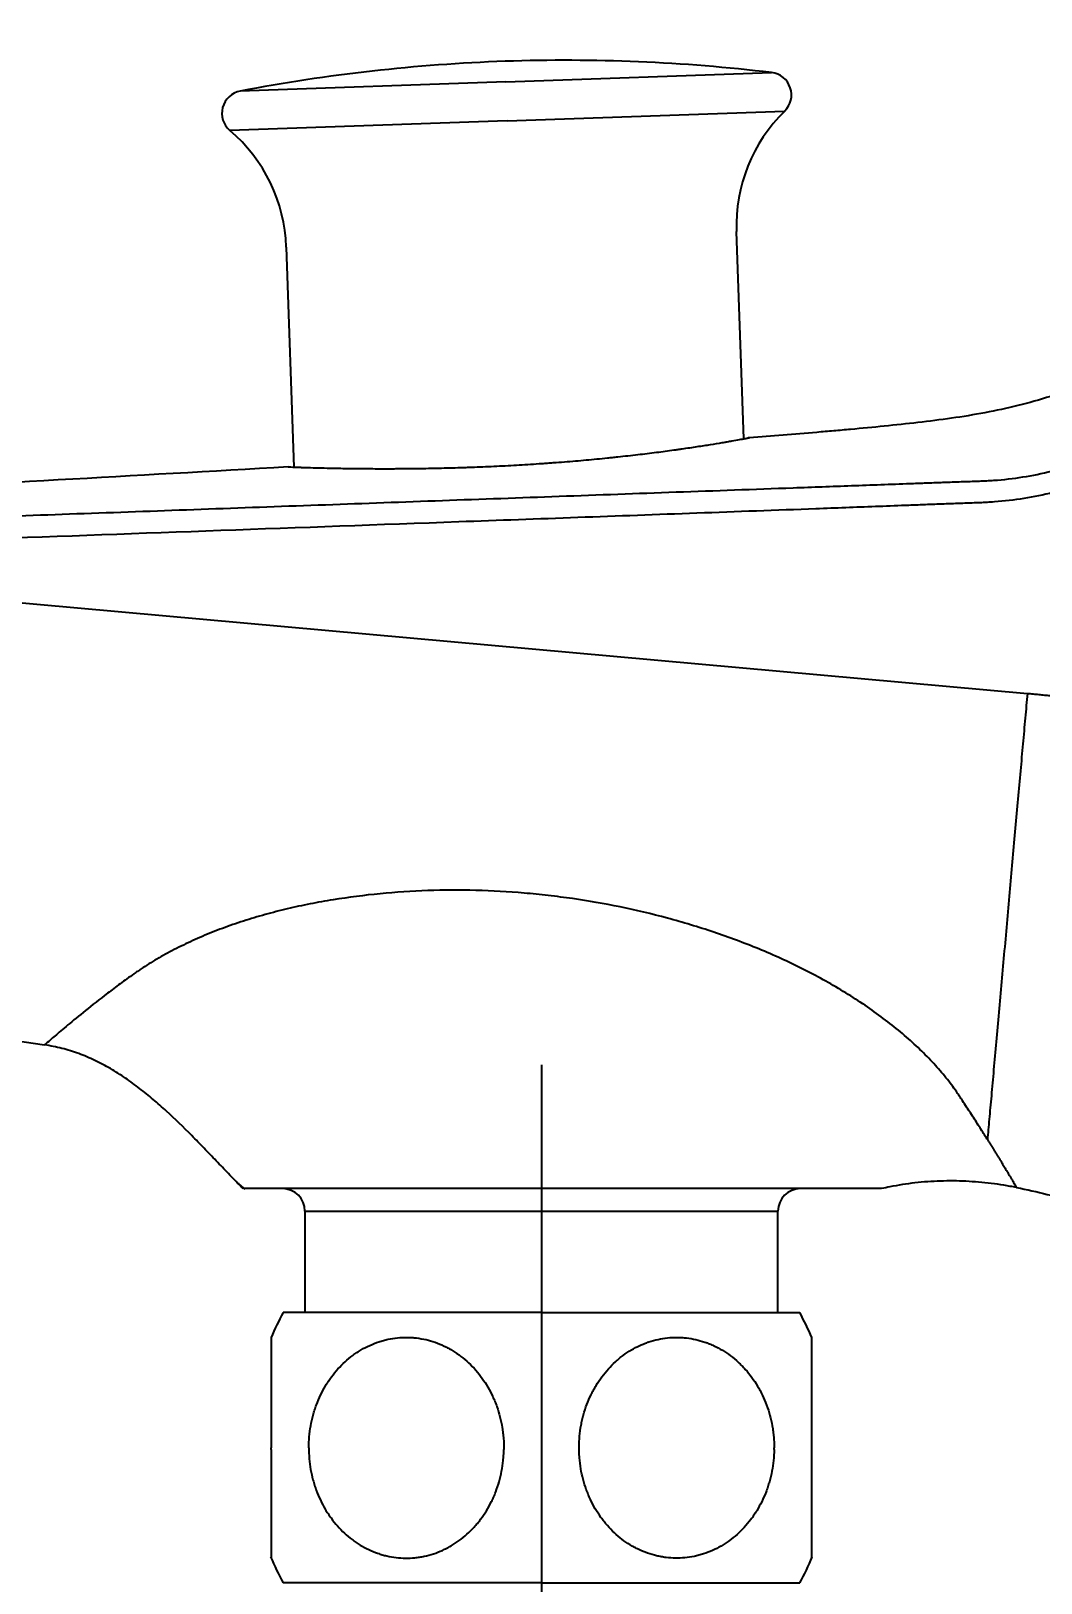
# Model space of a CAD drawing. Extents: x 0 to 1128, y 0 to 827.
# Drawn here: x 637.2 to 682, y 229.6 to 298.5 of the extents above; entities that cross this region are included whole.
import ezdxf

# ---------------------------------------------------------------- set-up
doc = ezdxf.new("R2010")
doc.units = 0
doc.header["$LTSCALE"] = 10
doc.header["$MEASUREMENT"] = 0
doc.header["$PDMODE"] = 3
doc.header["$PDSIZE"] = -10
doc.linetypes.add('CENTER', pattern=[2, 1.25, -0.25, 0.25, -0.25])
doc.layers.get('0').update_dxf_attribs({"linetype": 'CONTINUOUS'})
doc.layers.get('DEFPOINTS').update_dxf_attribs({"linetype": 'CONTINUOUS'})
doc.layers.add('1', color=7, linetype='CONTINUOUS')
doc.styles.add('Daelim Dimension', font='')
doc.styles.get('Daelim Dimension').set_extended_font_data('나눔고딕')
doc.dimstyles.new('DEFAULT', dxfattribs={"dimscale": 2, "dimtxt": 2, "dimasz": 2, "dimexe": 0, "dimexo": 2, "dimgap": 1, "dimtad": 1, "dimdec": 1, "dimzin": 9, "dimdsep": 46, "dimtxsty": 'Daelim Dimension', "dimcen": 0.5, "dimclrd": 252, "dimclre": 252, "dimclrt": 3, "dimadec": 1, "dimazin": 0, "dimtfac": 1, "dimtdec": 1, "dimtix": 1, "dimtmove": 0, "dimatfit": 3, "dimfxl": 1, "dimtolj": 1, "dimtzin": 1, "dimlwd": 9, "dimlwe": 9, "dimarcsym": 0})

# ---------------------------------------------------------------- blocks, each defined once
blk = doc.blocks.new('*D19')
at = {"color": 5, "lineweight": 9, "ltscale": 0.5, "transparency": 16777216}
for p, q in [((617.222, 243.923), (617.222, 148.631)), ((814.445, 180.865), (814.445, 148.631)), ((621.222, 148.631), (810.445, 148.631))]:
    blk.add_line(p, q, dxfattribs=at)
at = {"color": 5, "ltscale": 0.5, "transparency": 16777216}
for points in [[(621.222, 149.298), (621.222, 147.964), (617.222, 148.631)], [(810.445, 149.298), (810.445, 147.964), (814.445, 148.631)]]:
    blk.add_solid(points, dxfattribs=at)
at = {"layer": 'DEFPOINTS', "color": 0, "ltscale": 0.5, "transparency": 16777216}
for p in [(617.222, 247.923), (814.445, 184.865), (814.445, 148.631)]:
    blk.add_point(p, dxfattribs=at)
at = {"color": 7, "lineweight": -3, "ltscale": 0.5, "transparency": 16777216, "insert": (715.834, 156.075), "char_height": 10, "attachment_point": 5, "style": 'Daelim Dimension'}
blk.add_mtext('\\A1;197', dxfattribs=at)

msp = doc.modelspace()

# ---------------------------------------------------------------- linework, layer by layer
at = {"layer": '1', "color": 7, "linetype": 'Continuous', "lineweight": -3}
for p, q in [((658.29, 296.203), (646.494, 295.791)), ((658.29, 296.203), (670.086, 296.615)), ((658.35, 294.476), (670.666, 294.907)), ((658.35, 294.476), (646.034, 294.046)), ((668.849, 280.363), (668.528, 289.568)), ((648.54, 288.87), (648.881, 279.105)), ((613.931, 275.132), (681.441, 269.063)), ((636.105, 253.709), (637.813, 253.46)), ((649.369, 246.081), (649.369, 241.581)), ((649.369, 246.081), (670.369, 246.081)), ((670.369, 241.581), (670.369, 246.081)), ((659.869, 241.581), (648.403, 241.581)), ((659.869, 241.581), (671.335, 241.581)), ((659.869, 241.581), (659.869, 229.581)), ((659.869, 229.581), (648.403, 229.581)), ((659.869, 229.581), (671.335, 229.581))]:
    msp.add_line(p, q, dxfattribs=at)
at = {"layer": '1', "color": 1, "linetype": 'CENTER', "lineweight": -3}
msp.add_line((659.869, 252.581), (659.869, 181.853), dxfattribs=at)
at = {"layer": '1', "color": 7, "linetype": 'Continuous', "lineweight": -3}
for centre, radius, start, end in [((660.94, 220.309), 76.851, 92, 100.83502), ((660.94, 220.309), 76.851, 83.16498, 92), ((669.967, 295.622), 1, 314.3411, 83.16498), ((646.682, 294.809), 1, 100.83502, 229.6589), ((675.641, 289.816), 7.117, 134.3411, 182), ((641.427, 288.621), 7.117, 2, 49.6589), ((648.369, 246.081), 1, 0, 90), ((671.369, 246.081), 1, 90, 180), ((659.369, 235.581), 12.5, 151.3146, 156.97603), ((660.369, 235.581), 12.5, 23.03504, 28.6854), ((659.369, 235.581), 12.5, 202.79588, 208.6854), ((660.369, 235.581), 12.5, 331.3146, 337.19948)]:
    msp.add_arc(centre, radius, start, end, dxfattribs=at)
for points, knots in [([(624.354, 321.555), (626.916, 321.129), (632.005, 320.295), (639.408, 319.111), (646.347, 318.036), (652.642, 317.087), (658.266, 316.251), (663.235, 315.523), (667.567, 314.912), (671.301, 314.361), (674.25, 313.854), (676.504, 313.391), (678.157, 312.998), (679.517, 312.615), (680.822, 312.191), (682.323, 311.62), (683.974, 310.796), (685.653, 309.649), (687.221, 308.177), (688.684, 306.247), (689.901, 303.841), (690.682, 300.989), (691.185, 297.817), (691.464, 294.63), (691.567, 292.506), (691.592, 291.537)], [0, 0, 0, 0, 0.094556, 0.187704, 0.2729, 0.350126, 0.41943, 0.479886, 0.532926, 0.578673, 0.61726, 0.641819, 0.662413, 0.67908, 0.693242, 0.712365, 0.737503, 0.76018, 0.786147, 0.815447, 0.847916, 0.883648, 0.922574, 0.964723, 1, 1, 1, 1]), ([(693.719, 288.428), (693.702, 288.375), (693.685, 288.321), (693.65, 288.215), (693.633, 288.162), (693.58, 288.003), (693.47, 287.687), (693.35, 287.376), (693.098, 286.759), (692.913, 286.356), (692.509, 285.566), (692.289, 285.179), (691.993, 284.705), (691.933, 284.611), (691.81, 284.424), (691.624, 284.146), (691.429, 283.875), (690.762, 282.989), (690.172, 282.332), (689.205, 281.425), (688.868, 281.136), (688.474, 280.825), (688.43, 280.791), (688.341, 280.722), (688.297, 280.688), (688.163, 280.588), (687.893, 280.389), (687.619, 280.2), (686.693, 279.592), (685.917, 279.172), (684.7, 278.644), (684.286, 278.485), (683.757, 278.307), (683.65, 278.272), (683.438, 278.206), (683.118, 278.11), (682.797, 278.024), (682.153, 277.866), (681.721, 277.78), (680.853, 277.643), (680.417, 277.592), (679.76, 277.543), (679.32, 277.52), (678.879, 277.505), (678.549, 277.494), (678.439, 277.49), (678.219, 277.483), (677.888, 277.471), (677.558, 277.458), (677.118, 277.442), (676.898, 277.433), (676.457, 277.416), (675.797, 277.391), (675.136, 277.366), (673.815, 277.317), (672.935, 277.284), (670.293, 277.186), (668.532, 277.122), (665.009, 276.992), (663.248, 276.928), (659.725, 276.799), (657.964, 276.735), (649.157, 276.414), (642.112, 276.158), (631.544, 275.773), (628.021, 275.645), (622.737, 275.452), (620.976, 275.388), (617.453, 275.26), (615.692, 275.196), (613.931, 275.132)], [0, 0, 0, 0, 0.001953, 0.001953, 0.003906, 0.003906, 0.007813, 0.015625, 0.015625, 0.03125, 0.03125, 0.046875, 0.046875, 0.050781, 0.050781, 0.054688, 0.0625, 0.0625, 0.09375, 0.09375, 0.109375, 0.109375, 0.111328, 0.111328, 0.113281, 0.113281, 0.117188, 0.125, 0.125, 0.15625, 0.15625, 0.171875, 0.171875, 0.175781, 0.175781, 0.179688, 0.1875, 0.1875, 0.203125, 0.203125, 0.21875, 0.21875, 0.226563, 0.234375, 0.234375, 0.238281, 0.238281, 0.242188, 0.25, 0.25, 0.257813, 0.257813, 0.265625, 0.28125, 0.28125, 0.3125, 0.3125, 0.375, 0.375, 0.4375, 0.4375, 0.5, 0.5, 0.75, 0.75, 0.875, 0.875, 0.9375, 0.9375, 1, 1, 1, 1]), ([(613.943, 276.123), (615.673, 276.186), (617.404, 276.248), (620.864, 276.373), (622.594, 276.436), (627.785, 276.624), (631.245, 276.749), (638.166, 276.999), (641.627, 277.124), (648.548, 277.374), (652.008, 277.499), (657.199, 277.687), (658.929, 277.749), (662.39, 277.874), (664.12, 277.937), (667.58, 278.062), (669.31, 278.124), (671.905, 278.219), (672.77, 278.25), (674.5, 278.313), (675.365, 278.344), (676.447, 278.384), (676.663, 278.392), (677.095, 278.408), (677.311, 278.416), (677.744, 278.432), (678.068, 278.444), (678.393, 278.455), (678.609, 278.462), (678.717, 278.465), (679.042, 278.475), (679.258, 278.483), (679.582, 278.497), (679.69, 278.503), (679.905, 278.516), (680.013, 278.523), (680.55, 278.566), (680.978, 278.62), (681.829, 278.765), (682.252, 278.856), (682.884, 279.021), (683.094, 279.082), (683.408, 279.179), (683.513, 279.213), (683.721, 279.283), (683.824, 279.319), (684.339, 279.505), (684.741, 279.671), (685.527, 280.038), (685.911, 280.239), (686.661, 280.677), (687.026, 280.913), (687.472, 281.23), (687.56, 281.295), (687.736, 281.426), (687.824, 281.493), (688.083, 281.696), (688.253, 281.835), (688.75, 282.262), (689.067, 282.56), (689.672, 283.182), (689.96, 283.506), (690.507, 284.182), (690.767, 284.533), (691.042, 284.944), (691.072, 284.99), (691.132, 285.082), (691.162, 285.128), (691.251, 285.267), (691.424, 285.547), (691.588, 285.832), (691.902, 286.407), (692.094, 286.799), (692.442, 287.599), (692.599, 288.007), (692.737, 288.424)], [0, 0, 0, 0, 0.0625, 0.0625, 0.125, 0.125, 0.25, 0.25, 0.375, 0.375, 0.5, 0.5, 0.5625, 0.5625, 0.625, 0.625, 0.6875, 0.6875, 0.71875, 0.71875, 0.75, 0.75, 0.757813, 0.757813, 0.765625, 0.765625, 0.773438, 0.777344, 0.777344, 0.78125, 0.78125, 0.789063, 0.789063, 0.792969, 0.792969, 0.796875, 0.796875, 0.8125, 0.8125, 0.828125, 0.828125, 0.835938, 0.835938, 0.839844, 0.839844, 0.84375, 0.84375, 0.859375, 0.859375, 0.875, 0.875, 0.890625, 0.890625, 0.894531, 0.894531, 0.898438, 0.898438, 0.90625, 0.90625, 0.921875, 0.921875, 0.9375, 0.9375, 0.953125, 0.953125, 0.955078, 0.955078, 0.957031, 0.957031, 0.960938, 0.96875, 0.96875, 0.984375, 0.984375, 1, 1, 1, 1]), ([(690.737, 288.354), (690.456, 287.94), (690.16, 287.537), (689.536, 286.76), (689.208, 286.385), (688.686, 285.847), (688.507, 285.672), (688.139, 285.33), (687.95, 285.164), (687.706, 284.962), (687.656, 284.922), (687.558, 284.843), (687.508, 284.804), (687.358, 284.688), (687.258, 284.613), (686.953, 284.391), (686.747, 284.25), (686.118, 283.844), (685.686, 283.598), (684.801, 283.146), (684.348, 282.941), (683.654, 282.66), (683.42, 282.571), (683.066, 282.444), (682.888, 282.382), (682.709, 282.322), (682.59, 282.283), (682.53, 282.263), (681.99, 282.092), (681.507, 281.956), (680.535, 281.716), (680.046, 281.611), (679.064, 281.424), (678.571, 281.343), (677.58, 281.202), (677.083, 281.141), (676.087, 281.025), (675.589, 280.971), (674.591, 280.87), (674.092, 280.823), (673.344, 280.755), (673.094, 280.733), (672.595, 280.69), (672.345, 280.668), (671.097, 280.563), (670.097, 280.484), (669.098, 280.408)], [0, 0, 0, 0, 0.0625, 0.0625, 0.125, 0.125, 0.15625, 0.15625, 0.1875, 0.1875, 0.195312, 0.195312, 0.203125, 0.203125, 0.21875, 0.21875, 0.25, 0.25, 0.3125, 0.3125, 0.375, 0.375, 0.40625, 0.40625, 0.421875, 0.429687, 0.429687, 0.4375, 0.4375, 0.5, 0.5, 0.5625, 0.5625, 0.625, 0.625, 0.6875, 0.6875, 0.75, 0.75, 0.8125, 0.8125, 0.84375, 0.84375, 0.875, 0.875, 1, 1, 1, 1]), ([(648.631, 279.114), (648.631, 279.114), (648.647, 279.113), (648.713, 279.111), (648.762, 279.109), (648.893, 279.104), (648.974, 279.102), (649.097, 279.098), (649.122, 279.097), (649.162, 279.096), (649.176, 279.095), (649.203, 279.094), (649.273, 279.092), (649.349, 279.09), (649.543, 279.084), (649.829, 279.076), (650.173, 279.067), (650.453, 279.061), (650.55, 279.059), (650.701, 279.056), (650.752, 279.055), (650.857, 279.053), (650.91, 279.052), (651.178, 279.047), (651.403, 279.044), (651.877, 279.039), (652.124, 279.036), (652.642, 279.034), (652.911, 279.033), (653.227, 279.034), (653.263, 279.034), (653.334, 279.034), (653.369, 279.035), (653.477, 279.035), (653.692, 279.036), (653.912, 279.038), (654.356, 279.043), (654.96, 279.051), (655.59, 279.066), (656.072, 279.079), (656.235, 279.084), (656.48, 279.092), (656.563, 279.095), (656.728, 279.101), (656.81, 279.104), (657.223, 279.119), (657.554, 279.133), (658.219, 279.165), (658.552, 279.183), (659.221, 279.221), (659.556, 279.243), (659.934, 279.269), (659.976, 279.271), (660.06, 279.277), (660.186, 279.286), (660.477, 279.307), (660.724, 279.326), (661.216, 279.365), (661.539, 279.393), (662.176, 279.451), (662.49, 279.481), (662.877, 279.52), (662.992, 279.532), (663.107, 279.544), (663.184, 279.552), (663.222, 279.556), (663.412, 279.576), (663.562, 279.593), (664.004, 279.642), (664.29, 279.676), (664.842, 279.744), (665.109, 279.778), (665.495, 279.829), (665.621, 279.846), (665.807, 279.872), (665.868, 279.881), (665.99, 279.898), (666.05, 279.906), (666.347, 279.949), (666.571, 279.982), (666.993, 280.047), (667.19, 280.078), (667.559, 280.137), (667.731, 280.166), (667.929, 280.199), (667.967, 280.206), (668.024, 280.216), (668.061, 280.222), (668.171, 280.241), (668.256, 280.256), (668.447, 280.289), (668.671, 280.33), (668.834, 280.359), (668.932, 280.378), (668.961, 280.383), (668.998, 280.39), (669.009, 280.392), (669.03, 280.396), (669.04, 280.398), (669.081, 280.405), (669.098, 280.409), (669.098, 280.408)], [0, 0, 0, 0, 0.03125, 0.03125, 0.0625, 0.0625, 0.09375, 0.09375, 0.101563, 0.101563, 0.105469, 0.105469, 0.109375, 0.125, 0.125, 0.15625, 0.1875, 0.1875, 0.203125, 0.203125, 0.210938, 0.210938, 0.21875, 0.21875, 0.25, 0.25, 0.28125, 0.28125, 0.3125, 0.3125, 0.316406, 0.316406, 0.320313, 0.320313, 0.328125, 0.34375, 0.34375, 0.375, 0.40625, 0.40625, 0.421875, 0.421875, 0.429688, 0.429688, 0.4375, 0.4375, 0.46875, 0.46875, 0.5, 0.5, 0.53125, 0.53125, 0.535156, 0.535156, 0.539063, 0.546875, 0.5625, 0.5625, 0.59375, 0.59375, 0.625, 0.625, 0.632813, 0.636719, 0.636719, 0.640625, 0.640625, 0.65625, 0.65625, 0.6875, 0.6875, 0.71875, 0.71875, 0.734375, 0.734375, 0.742188, 0.742188, 0.75, 0.75, 0.78125, 0.78125, 0.8125, 0.8125, 0.84375, 0.84375, 0.851563, 0.851563, 0.855469, 0.859375, 0.875, 0.875, 0.90625, 0.9375, 0.9375, 0.953125, 0.953125, 0.960938, 0.960938, 0.96875, 0.96875, 1, 1, 1, 1]), ([(648.631, 279.114), (641.824, 278.719), (635.017, 278.341), (621.402, 277.6), (614.594, 277.237), (607.786, 276.874)], [0, 0, 0, 0, 0.5, 0.5, 1, 1, 1, 1]), ([(681.441, 269.063), (681.409, 268.706), (681.377, 268.34), (681.309, 267.591), (681.275, 267.208), (681.205, 266.425), (681.169, 266.026), (681.096, 265.21), (681.059, 264.795), (680.983, 263.949), (680.944, 263.519), (680.866, 262.646), (680.827, 262.203), (680.746, 261.308), (680.706, 260.855), (680.624, 259.942), (680.583, 259.483), (680.5, 258.561), (680.459, 258.099), (680.376, 257.177), (680.335, 256.717), (680.253, 255.806), (680.213, 255.354), (680.133, 254.465), (680.094, 254.028), (680.017, 253.176), (679.98, 252.761), (679.909, 251.96), (679.874, 251.574), (679.808, 250.84), (679.777, 250.492), (679.719, 249.841), (679.692, 249.539), (679.667, 249.262)], [0, 0, 0, 0, 0.0625, 0.0625, 0.125, 0.125, 0.1875, 0.1875, 0.25, 0.25, 0.3125, 0.3125, 0.375, 0.375, 0.4375, 0.4375, 0.5, 0.5, 0.5625, 0.5625, 0.625, 0.625, 0.6875, 0.6875, 0.75, 0.75, 0.8125, 0.8125, 0.875, 0.875, 0.9375, 0.9375, 1, 1, 1, 1]), ([(679.667, 249.262), (679.636, 249.311), (679.507, 249.516), (679.264, 249.898), (678.927, 250.423), (678.679, 250.804), (678.534, 251.024), (678.493, 251.086), (678.428, 251.185), (678.309, 251.36), (678.129, 251.614), (677.892, 251.924), (677.55, 252.341), (677.074, 252.868), (676.431, 253.498), (675.722, 254.117), (674.955, 254.717), (674.136, 255.293), (673.276, 255.842), (672.379, 256.36), (671.452, 256.847), (670.498, 257.302), (669.522, 257.723), (668.527, 258.112), (667.517, 258.469), (666.494, 258.795), (665.115, 259.189), (663.367, 259.603), (661.598, 259.91), (660.174, 260.094), (658.748, 260.238), (656.961, 260.338), (654.822, 260.328), (652.7, 260.19), (650.959, 259.968), (649.592, 259.722), (648.584, 259.503), (647.596, 259.25), (646.634, 258.961), (645.703, 258.638), (644.81, 258.283), (643.962, 257.898), (643.298, 257.556), (642.797, 257.273), (642.439, 257.056), (642.154, 256.872), (641.936, 256.725), (641.616, 256.502), (641.263, 256.246), (640.882, 255.962), (640.332, 255.546), (639.595, 254.965), (638.812, 254.318), (638.24, 253.83), (637.949, 253.578), (637.846, 253.489), (637.817, 253.464), (637.813, 253.46), (637.813, 253.46)], [0, 0, 0, 0, 0.00568, 0.023758, 0.041837, 0.058785, 0.059915, 0.062175, 0.064435, 0.068955, 0.077994, 0.087033, 0.096072, 0.114151, 0.132229, 0.150308, 0.168387, 0.186465, 0.204544, 0.222622, 0.240701, 0.258779, 0.276858, 0.294936, 0.313015, 0.331094, 0.349172, 0.385329, 0.421486, 0.439565, 0.457643, 0.493801, 0.529958, 0.566115, 0.602272, 0.62035, 0.638429, 0.656508, 0.674586, 0.692665, 0.710743, 0.728822, 0.7469, 0.75594, 0.764979, 0.774018, 0.778538, 0.783057, 0.801136, 0.810175, 0.819214, 0.855372, 0.891529, 0.927686, 0.963843, 0.981921, 0.990961, 1, 1, 1, 1]), ([(646.623, 247.081), (646.587, 247.117), (646.461, 247.246), (646.244, 247.468), (645.882, 247.843), (645.432, 248.314), (644.892, 248.878), (644.165, 249.624), (643.419, 250.353), (642.639, 251.044), (642.033, 251.537), (641.401, 251.997), (640.74, 252.415), (640.049, 252.782), (639.329, 253.087), (638.582, 253.319), (638.07, 253.422), (637.813, 253.46)], [0, 0, 0, 0, 0.01361, 0.048838, 0.084066, 0.154523, 0.224979, 0.295436, 0.436349, 0.506805, 0.577261, 0.647718, 0.718174, 0.788631, 0.859087, 0.929544, 1, 1, 1, 1]), ([(679.667, 249.262), (679.679, 249.243), (679.703, 249.204), (679.739, 249.148), (679.774, 249.092), (679.808, 249.037), (679.842, 248.983), (679.875, 248.929), (679.908, 248.877), (679.939, 248.826), (679.971, 248.775), (680.001, 248.725), (680.031, 248.677), (680.061, 248.629), (680.09, 248.582), (680.118, 248.536), (680.145, 248.491), (680.173, 248.447), (680.199, 248.403), (680.258, 248.306), (680.345, 248.163), (680.452, 247.986), (680.547, 247.826), (680.633, 247.681), (680.71, 247.553), (680.776, 247.44), (680.832, 247.345), (680.864, 247.291), (680.881, 247.263), (680.885, 247.255), (680.89, 247.247), (680.894, 247.24), (680.898, 247.233), (680.902, 247.226), (680.906, 247.22), (680.909, 247.214), (680.913, 247.207), (680.916, 247.202), (680.92, 247.196), (680.923, 247.191), (680.926, 247.185), (680.929, 247.181), (680.932, 247.176), (680.934, 247.171), (680.937, 247.167), (680.939, 247.163), (680.941, 247.159), (680.943, 247.156), (680.945, 247.152), (680.947, 247.149), (680.949, 247.146), (680.95, 247.144), (680.952, 247.141), (680.953, 247.139), (680.954, 247.137), (680.955, 247.136), (680.956, 247.134), (680.957, 247.133), (680.957, 247.132), (680.958, 247.131), (680.958, 247.131), (680.958, 247.13), (680.958, 247.13), (680.958, 247.13)], [0, 0, 0, 0, 0.014506, 0.028945, 0.043317, 0.057621, 0.071858, 0.086026, 0.100127, 0.114159, 0.128123, 0.142018, 0.155845, 0.169603, 0.183292, 0.196912, 0.210463, 0.223944, 0.237356, 0.250698, 0.314933, 0.378166, 0.440393, 0.501609, 0.565009, 0.627636, 0.689488, 0.750568, 0.757713, 0.764857, 0.772, 0.779142, 0.786283, 0.793422, 0.800561, 0.807698, 0.814834, 0.821969, 0.829103, 0.836235, 0.843367, 0.850497, 0.857627, 0.864755, 0.871882, 0.879009, 0.886134, 0.893258, 0.900381, 0.907503, 0.914624, 0.921744, 0.928863, 0.935981, 0.943098, 0.950214, 0.957329, 0.964444, 0.971557, 0.978669, 0.98578, 0.992891, 1, 1, 1, 1]), ([(680.958, 247.13), (680.773, 247.167), (680.401, 247.234), (679.841, 247.313), (679.278, 247.372), (678.713, 247.41), (678.147, 247.426), (677.58, 247.42), (677.015, 247.391), (676.263, 247.322), (675.581, 247.215), (675.092, 247.109), (674.972, 247.081)], [0, 0, 0, 0, 0.093875, 0.18775, 0.281625, 0.3755, 0.469375, 0.56325, 0.657125, 0.751, 0.93875, 1, 1, 1, 1]), ([(674.972, 247.081), (674.972, 247.081), (674.969, 247.081), (674.955, 247.081), (674.945, 247.081), (674.905, 247.081), (674.866, 247.081), (674.766, 247.081), (674.706, 247.081), (674.603, 247.081), (674.567, 247.081), (674.509, 247.081), (674.49, 247.081), (674.449, 247.081), (674.429, 247.081), (674.325, 247.081), (674.236, 247.081), (674.049, 247.081), (673.951, 247.081), (673.749, 247.081), (673.645, 247.081), (673.43, 247.081), (673.319, 247.081), (673.093, 247.081), (672.976, 247.081), (672.799, 247.081), (672.739, 247.081), (672.648, 247.081), (672.617, 247.081), (672.554, 247.081), (672.522, 247.081), (672.425, 247.081), (672.36, 247.081), (672.228, 247.081), (672.161, 247.081), (672.027, 247.081), (671.959, 247.081), (671.822, 247.081), (671.753, 247.081), (671.544, 247.081), (671.403, 247.081), (671.187, 247.081), (671.115, 247.081), (670.969, 247.081), (670.896, 247.081), (670.523, 247.081), (670.213, 247.081), (669.57, 247.081), (669.237, 247.081), (668.546, 247.081), (668.189, 247.081), (667.727, 247.081), (667.634, 247.081), (667.446, 247.081), (667.164, 247.081), (666.877, 247.081), (666.299, 247.081), (665.907, 247.081), (665.111, 247.081), (664.707, 247.081), (663.885, 247.081), (663.467, 247.081), (662.831, 247.081), (662.617, 247.081), (662.294, 247.081), (662.186, 247.081), (661.971, 247.081), (661.863, 247.081), (661.324, 247.081), (660.893, 247.081), (660.032, 247.081), (659.602, 247.081), (658.743, 247.081), (658.313, 247.081), (657.776, 247.081), (657.669, 247.081), (657.454, 247.081), (657.347, 247.081), (657.027, 247.081), (656.815, 247.081), (656.185, 247.081), (655.772, 247.081), (654.961, 247.081), (654.562, 247.081), (653.779, 247.081), (653.395, 247.081), (652.971, 247.081), (652.924, 247.081), (652.83, 247.081), (652.69, 247.081), (652.553, 247.081), (652.28, 247.081), (652.101, 247.081), (651.576, 247.081), (651.239, 247.081), (650.592, 247.081), (650.283, 247.081), (649.84, 247.081), (649.696, 247.081), (649.52, 247.081), (649.485, 247.081), (649.416, 247.081), (649.382, 247.081), (649.279, 247.081), (649.213, 247.081), (649.016, 247.081), (648.889, 247.081), (648.646, 247.081), (648.295, 247.081), (647.985, 247.081), (647.611, 247.081), (647.444, 247.081), (647.26, 247.081), (647.225, 247.081), (647.157, 247.081), (647.124, 247.081), (647.032, 247.081), (646.976, 247.081), (646.826, 247.081), (646.75, 247.081), (646.687, 247.081), (646.675, 247.081), (646.666, 247.081)], [0, 0, 0, 0, 0.008014, 0.008014, 0.016013, 0.016013, 0.032013, 0.032013, 0.048012, 0.048012, 0.056012, 0.056012, 0.060011, 0.060011, 0.064011, 0.064011, 0.08001, 0.08001, 0.09601, 0.09601, 0.112009, 0.112009, 0.128008, 0.128008, 0.144008, 0.144008, 0.152007, 0.152007, 0.156007, 0.156007, 0.160007, 0.160007, 0.168006, 0.168006, 0.176006, 0.176006, 0.184006, 0.184006, 0.192005, 0.192005, 0.208005, 0.208005, 0.216004, 0.216004, 0.224004, 0.224004, 0.256002, 0.256002, 0.288001, 0.288001, 0.319999, 0.319999, 0.327999, 0.327999, 0.335999, 0.351998, 0.351998, 0.383996, 0.383996, 0.415995, 0.415995, 0.447993, 0.447993, 0.463993, 0.463993, 0.471992, 0.471992, 0.479992, 0.479992, 0.511991, 0.511991, 0.543989, 0.543989, 0.575988, 0.575988, 0.583987, 0.583987, 0.591987, 0.591987, 0.607986, 0.607986, 0.639985, 0.639985, 0.671983, 0.671983, 0.703982, 0.703982, 0.707981, 0.707981, 0.711981, 0.719981, 0.719981, 0.73598, 0.73598, 0.767979, 0.767979, 0.799977, 0.799977, 0.815976, 0.815976, 0.819976, 0.819976, 0.823976, 0.823976, 0.831976, 0.831976, 0.847975, 0.847975, 0.863974, 0.895973, 0.895973, 0.927971, 0.927971, 0.935971, 0.935971, 0.943971, 0.943971, 0.95997, 0.95997, 0.991968, 0.991968, 1, 1, 1, 1]), ([(680.958, 247.13), (681.417, 247.04), (682.326, 246.837), (683.221, 246.593), (684.554, 246.196), (685.429, 245.89), (687.15, 245.195), (687.996, 244.806), (689.036, 244.267), (689.243, 244.156), (689.553, 243.986), (689.656, 243.928), (689.861, 243.813), (690.371, 243.52), (690.872, 243.212), (691.267, 242.956)], [0, 0, 0, 0, 0.125, 0.25, 0.25, 0.5, 0.5, 0.75, 0.75, 0.8125, 0.8125, 0.84375, 0.84375, 0.875, 1, 1, 1, 1]), ([(647.869, 240.48), (647.869, 240.48), (647.869, 240.48), (647.869, 240.48), (647.869, 240.479), (647.869, 240.477), (647.869, 240.472), (647.869, 240.463), (647.869, 240.439), (647.869, 240.392), (647.869, 240.316), (647.869, 240.247), (647.869, 240.222), (647.869, 240.182), (647.869, 240.168), (647.869, 240.139), (647.869, 240.125), (647.869, 240.049), (647.869, 239.913), (647.869, 239.752), (647.869, 239.576), (647.869, 239.482), (647.869, 239.355), (647.869, 239.329), (647.869, 239.277), (647.869, 239.197), (647.869, 239.115), (647.869, 238.946), (647.869, 238.711), (647.869, 238.455), (647.869, 238.255), (647.869, 238.188), (647.869, 238.084), (647.869, 238.049), (647.869, 237.979), (647.869, 237.943), (647.869, 237.765), (647.869, 237.475), (647.869, 237.173), (647.869, 236.866), (647.869, 236.71), (647.869, 236.51), (647.869, 236.47), (647.869, 236.39), (647.869, 236.27), (647.869, 236.149), (647.869, 235.906), (647.869, 235.744), (647.869, 235.581)], [0, 0, 0, 0, 0.002756, 0.002756, 0.018338, 0.018338, 0.03392, 0.065084, 0.065084, 0.127412, 0.189739, 0.189739, 0.220903, 0.220903, 0.236485, 0.236485, 0.252067, 0.252067, 0.314395, 0.376723, 0.376723, 0.43905, 0.43905, 0.454632, 0.454632, 0.470214, 0.501378, 0.501378, 0.563706, 0.626034, 0.626034, 0.657197, 0.657197, 0.672779, 0.672779, 0.688361, 0.688361, 0.750689, 0.813017, 0.813017, 0.875345, 0.875345, 0.890926, 0.890926, 0.906508, 0.937672, 0.937672, 1, 1, 1, 1]), ([(649.539, 235.581), (649.539, 235.745), (649.546, 235.908), (649.575, 236.231), (649.618, 236.552), (649.688, 236.866), (649.741, 237.061), (649.752, 237.1), (649.775, 237.178), (649.787, 237.217), (649.824, 237.332), (649.85, 237.408), (649.934, 237.632), (650.058, 237.924), (650.206, 238.199), (650.326, 238.4), (650.368, 238.466), (650.433, 238.563), (650.455, 238.596), (650.5, 238.66), (650.522, 238.691), (650.637, 238.847), (650.734, 238.965), (650.936, 239.19), (651.148, 239.403), (651.378, 239.592), (651.528, 239.703), (651.558, 239.725), (651.619, 239.767), (651.71, 239.829), (651.803, 239.888), (651.991, 239.999), (652.247, 240.132), (652.513, 240.237), (652.683, 240.293), (652.717, 240.304), (652.786, 240.324), (652.821, 240.334), (652.924, 240.363), (652.994, 240.379), (653.202, 240.424), (653.481, 240.468), (653.761, 240.481), (653.972, 240.479), (654.043, 240.476), (654.149, 240.47), (654.184, 240.467), (654.255, 240.461), (654.29, 240.457), (654.467, 240.436), (654.606, 240.411), (654.882, 240.347), (655.154, 240.268), (655.419, 240.159), (655.615, 240.065), (655.68, 240.032), (655.809, 239.962), (655.872, 239.926), (656.059, 239.811), (656.301, 239.645), (656.527, 239.453), (656.745, 239.248), (656.85, 239.139), (657.052, 238.908), (657.147, 238.787), (657.326, 238.537), (657.494, 238.277), (657.639, 237.999), (657.722, 237.819), (657.738, 237.783), (657.77, 237.709), (657.786, 237.672), (657.831, 237.561), (657.86, 237.486), (657.94, 237.26), (658.034, 236.954), (658.1, 236.639), (658.139, 236.399), (658.151, 236.319), (658.165, 236.197), (658.17, 236.156), (658.178, 236.075), (658.181, 236.034), (658.196, 235.829), (658.201, 235.665), (658.199, 235.501)], [0, 0, 0, 0, 0.03125, 0.03125, 0.0625, 0.09375, 0.09375, 0.101562, 0.101562, 0.109375, 0.109375, 0.125, 0.125, 0.15625, 0.1875, 0.1875, 0.203125, 0.203125, 0.210937, 0.210937, 0.21875, 0.21875, 0.25, 0.25, 0.28125, 0.3125, 0.3125, 0.320312, 0.320312, 0.328125, 0.34375, 0.34375, 0.375, 0.40625, 0.40625, 0.414062, 0.414062, 0.421875, 0.421875, 0.4375, 0.4375, 0.46875, 0.5, 0.5, 0.515625, 0.515625, 0.523437, 0.523437, 0.53125, 0.53125, 0.5625, 0.5625, 0.59375, 0.625, 0.625, 0.640625, 0.640625, 0.65625, 0.65625, 0.6875, 0.71875, 0.71875, 0.75, 0.75, 0.78125, 0.78125, 0.8125, 0.84375, 0.84375, 0.851563, 0.851563, 0.859375, 0.859375, 0.875, 0.875, 0.90625, 0.9375, 0.9375, 0.953125, 0.953125, 0.960937, 0.960937, 0.96875, 0.96875, 1, 1, 1, 1]), ([(670.199, 235.501), (670.197, 235.338), (670.187, 235.176), (670.154, 234.856), (670.108, 234.539), (670.034, 234.228), (669.979, 234.035), (669.967, 233.997), (669.944, 233.92), (669.931, 233.882), (669.893, 233.768), (669.866, 233.693), (669.781, 233.472), (669.655, 233.184), (669.505, 232.913), (669.383, 232.715), (669.341, 232.651), (669.254, 232.523), (669.209, 232.46), (669.07, 232.276), (668.973, 232.16), (668.77, 231.939), (668.559, 231.73), (668.329, 231.545), (668.18, 231.436), (668.15, 231.415), (668.089, 231.373), (667.998, 231.312), (667.905, 231.255), (667.718, 231.147), (667.463, 231.017), (667.198, 230.915), (666.996, 230.849), (666.927, 230.829), (666.824, 230.802), (666.79, 230.793), (666.721, 230.777), (666.686, 230.769), (666.514, 230.734), (666.237, 230.692), (665.958, 230.68), (665.679, 230.684), (665.539, 230.693), (665.364, 230.715), (665.329, 230.72), (665.259, 230.73), (665.155, 230.748), (665.052, 230.769), (664.846, 230.818), (664.576, 230.897), (664.314, 231.006), (664.12, 231.098), (664.056, 231.131), (663.96, 231.183), (663.928, 231.201), (663.865, 231.237), (663.834, 231.256), (663.679, 231.351), (663.439, 231.516), (663.214, 231.706), (662.998, 231.909), (662.894, 232.017), (662.769, 232.16), (662.744, 232.189), (662.695, 232.247), (662.622, 232.336), (662.553, 232.428), (662.42, 232.614), (662.252, 232.871), (662.108, 233.147), (662.008, 233.36), (661.977, 233.432), (661.931, 233.542), (661.916, 233.579), (661.888, 233.654), (661.874, 233.691), (661.806, 233.878), (661.712, 234.182), (661.644, 234.494), (661.591, 234.81), (661.57, 234.97), (661.554, 235.173), (661.551, 235.214), (661.546, 235.295), (661.541, 235.417), (661.539, 235.538), (661.54, 235.78), (661.557, 236.101), (661.601, 236.419), (661.637, 236.618), (661.645, 236.657), (661.661, 236.736), (661.67, 236.776), (661.697, 236.894), (661.717, 236.972), (661.781, 237.203), (661.879, 237.505), (662.003, 237.793), (662.105, 238.005), (662.159, 238.109), (662.216, 238.212), (662.255, 238.28), (662.274, 238.314), (662.375, 238.48), (662.461, 238.608), (662.642, 238.853), (662.834, 239.087), (663.045, 239.299), (663.183, 239.425), (663.211, 239.45), (663.268, 239.498), (663.353, 239.57), (663.44, 239.638), (663.617, 239.769), (663.858, 239.929), (664.113, 240.062), (664.308, 240.151), (664.374, 240.18), (664.474, 240.219), (664.508, 240.232), (664.575, 240.256), (664.608, 240.268), (664.777, 240.324), (665.049, 240.399), (665.325, 240.443), (665.603, 240.473), (665.743, 240.48), (665.919, 240.48), (665.954, 240.479), (666.025, 240.477), (666.13, 240.472), (666.235, 240.463), (666.443, 240.439), (666.719, 240.392), (666.99, 240.316), (667.191, 240.247), (667.258, 240.222), (667.358, 240.182), (667.391, 240.168), (667.457, 240.139), (667.49, 240.125), (667.652, 240.049), (667.906, 239.913), (668.147, 239.752), (668.38, 239.576), (668.494, 239.482), (668.632, 239.355), (668.659, 239.329), (668.713, 239.277), (668.793, 239.197), (668.87, 239.115), (669.02, 238.946), (669.21, 238.711), (669.38, 238.455), (669.499, 238.255), (669.537, 238.188), (669.592, 238.084), (669.611, 238.049), (669.646, 237.979), (669.664, 237.943), (669.748, 237.765), (669.871, 237.475), (669.967, 237.173), (670.05, 236.866), (670.086, 236.71), (670.121, 236.51), (670.128, 236.47), (670.14, 236.39), (670.158, 236.27), (670.171, 236.149), (670.192, 235.906), (670.199, 235.744), (670.199, 235.581)], [0, 0, 0, 0, 0.015625, 0.015625, 0.03125, 0.046875, 0.046875, 0.050781, 0.050781, 0.054688, 0.054688, 0.0625, 0.0625, 0.078125, 0.09375, 0.09375, 0.101563, 0.101563, 0.109375, 0.109375, 0.125, 0.125, 0.140625, 0.15625, 0.15625, 0.160156, 0.160156, 0.164063, 0.171875, 0.171875, 0.1875, 0.203125, 0.203125, 0.210938, 0.210938, 0.214844, 0.214844, 0.21875, 0.21875, 0.234375, 0.25, 0.25, 0.265625, 0.265625, 0.269531, 0.269531, 0.273438, 0.28125, 0.28125, 0.296875, 0.3125, 0.3125, 0.320313, 0.320313, 0.324219, 0.324219, 0.328125, 0.328125, 0.34375, 0.359375, 0.359375, 0.375, 0.375, 0.378906, 0.378906, 0.382813, 0.390625, 0.390625, 0.40625, 0.421875, 0.421875, 0.429688, 0.429688, 0.433594, 0.433594, 0.4375, 0.4375, 0.453125, 0.46875, 0.46875, 0.484375, 0.484375, 0.488281, 0.488281, 0.492188, 0.5, 0.5, 0.515625, 0.53125, 0.53125, 0.535156, 0.535156, 0.539063, 0.539063, 0.546875, 0.546875, 0.5625, 0.578125, 0.578125, 0.585938, 0.589844, 0.589844, 0.59375, 0.59375, 0.609375, 0.609375, 0.625, 0.640625, 0.640625, 0.644531, 0.644531, 0.648438, 0.65625, 0.65625, 0.671875, 0.6875, 0.6875, 0.695313, 0.695313, 0.699219, 0.699219, 0.703125, 0.703125, 0.71875, 0.734375, 0.734375, 0.75, 0.75, 0.753906, 0.753906, 0.757813, 0.765625, 0.765625, 0.78125, 0.796875, 0.796875, 0.804688, 0.804688, 0.808594, 0.808594, 0.8125, 0.8125, 0.828125, 0.84375, 0.84375, 0.859375, 0.859375, 0.863281, 0.863281, 0.867188, 0.875, 0.875, 0.890625, 0.90625, 0.90625, 0.914063, 0.914063, 0.917969, 0.917969, 0.921875, 0.921875, 0.9375, 0.953125, 0.953125, 0.96875, 0.96875, 0.972656, 0.972656, 0.976563, 0.984375, 0.984375, 1, 1, 1, 1]), ([(671.869, 230.682), (671.869, 230.682), (671.869, 230.682), (671.869, 230.684), (671.869, 230.693), (671.869, 230.715), (671.869, 230.72), (671.869, 230.73), (671.869, 230.748), (671.869, 230.769), (671.869, 230.818), (671.869, 230.897), (671.869, 231.006), (671.869, 231.098), (671.869, 231.131), (671.869, 231.183), (671.869, 231.201), (671.869, 231.237), (671.869, 231.256), (671.869, 231.351), (671.869, 231.516), (671.869, 231.706), (671.869, 231.909), (671.869, 232.017), (671.869, 232.16), (671.869, 232.189), (671.869, 232.247), (671.869, 232.336), (671.869, 232.428), (671.869, 232.614), (671.869, 232.871), (671.869, 233.147), (671.869, 233.36), (671.869, 233.432), (671.869, 233.542), (671.869, 233.579), (671.869, 233.654), (671.869, 233.691), (671.869, 233.878), (671.869, 234.182), (671.869, 234.494), (671.869, 234.81), (671.869, 234.97), (671.869, 235.173), (671.869, 235.214), (671.869, 235.295), (671.869, 235.417), (671.869, 235.538), (671.869, 235.78), (671.869, 236.101), (671.869, 236.419), (671.869, 236.618), (671.869, 236.657), (671.869, 236.736), (671.869, 236.776), (671.869, 236.894), (671.869, 236.972), (671.869, 237.203), (671.869, 237.505), (671.869, 237.793), (671.869, 238.005), (671.869, 238.075), (671.869, 238.178), (671.869, 238.212), (671.869, 238.28), (671.869, 238.314), (671.869, 238.48), (671.869, 238.608), (671.869, 238.853), (671.869, 239.087), (671.869, 239.299), (671.869, 239.425), (671.869, 239.45), (671.869, 239.498), (671.869, 239.57), (671.869, 239.638), (671.869, 239.769), (671.869, 239.929), (671.869, 240.062), (671.869, 240.151), (671.869, 240.18), (671.869, 240.219), (671.869, 240.232), (671.869, 240.256), (671.869, 240.268), (671.869, 240.324), (671.869, 240.399), (671.869, 240.443), (671.869, 240.473), (671.869, 240.48), (671.869, 240.48)], [0, 0, 0, 0, 0.003679, 0.003679, 0.034842, 0.034842, 0.042633, 0.042633, 0.050424, 0.066005, 0.066005, 0.097169, 0.128332, 0.128332, 0.143914, 0.143914, 0.151705, 0.151705, 0.159496, 0.159496, 0.190659, 0.221822, 0.221822, 0.252986, 0.252986, 0.260776, 0.260776, 0.268567, 0.284149, 0.284149, 0.315312, 0.346476, 0.346476, 0.362057, 0.362057, 0.369848, 0.369848, 0.377639, 0.377639, 0.408803, 0.439966, 0.439966, 0.471129, 0.471129, 0.47892, 0.47892, 0.486711, 0.502293, 0.502293, 0.533456, 0.564619, 0.564619, 0.57241, 0.57241, 0.580201, 0.580201, 0.595783, 0.595783, 0.626946, 0.65811, 0.65811, 0.673691, 0.673691, 0.681482, 0.681482, 0.689273, 0.689273, 0.720436, 0.720436, 0.7516, 0.782763, 0.782763, 0.790554, 0.790554, 0.798345, 0.813927, 0.813927, 0.84509, 0.876253, 0.876253, 0.891835, 0.891835, 0.899626, 0.899626, 0.907417, 0.907417, 0.93858, 0.969743, 0.969743, 1, 1, 1, 1]), ([(649.539, 235.581), (649.539, 235.418), (649.546, 235.257), (649.574, 234.937), (649.616, 234.62), (649.685, 234.308), (649.737, 234.115), (649.748, 234.076), (649.77, 233.999), (649.782, 233.961), (649.818, 233.847), (649.844, 233.771), (649.926, 233.549), (650.048, 233.26), (650.193, 232.986), (650.311, 232.786), (650.352, 232.721), (650.437, 232.592), (650.481, 232.528), (650.616, 232.342), (650.711, 232.224), (650.91, 231.999), (651.118, 231.786), (651.344, 231.597), (651.491, 231.486), (651.521, 231.464), (651.58, 231.421), (651.671, 231.358), (651.762, 231.299), (651.947, 231.187), (652.2, 231.052), (652.462, 230.945), (652.663, 230.875), (652.73, 230.853), (652.833, 230.824), (652.867, 230.814), (652.935, 230.797), (652.97, 230.788), (653.141, 230.749), (653.417, 230.701), (653.694, 230.683), (653.973, 230.681), (654.112, 230.687), (654.287, 230.704), (654.322, 230.708), (654.392, 230.717), (654.497, 230.732), (654.6, 230.751), (654.806, 230.795), (655.076, 230.868), (655.34, 230.97), (655.535, 231.057), (655.6, 231.089), (655.696, 231.138), (655.728, 231.155), (655.791, 231.19), (655.823, 231.208), (655.979, 231.299), (656.222, 231.458), (656.449, 231.642), (656.669, 231.839), (656.775, 231.943), (656.928, 232.11), (656.978, 232.168), (657.075, 232.285), (657.122, 232.344), (657.259, 232.527), (657.431, 232.779), (657.58, 233.05), (657.684, 233.26), (657.717, 233.331), (657.78, 233.475), (657.811, 233.549), (657.896, 233.771), (657.996, 234.072), (658.07, 234.381), (658.13, 234.694), (658.154, 234.853), (658.175, 235.055), (658.178, 235.095), (658.185, 235.176), (658.193, 235.298), (658.198, 235.42), (658.199, 235.501)], [0, 0, 0, 0, 0.03125, 0.03125, 0.0625, 0.09375, 0.09375, 0.101562, 0.101562, 0.109375, 0.109375, 0.125, 0.125, 0.15625, 0.1875, 0.1875, 0.203125, 0.203125, 0.21875, 0.21875, 0.25, 0.25, 0.28125, 0.3125, 0.3125, 0.320312, 0.320312, 0.328125, 0.34375, 0.34375, 0.375, 0.40625, 0.40625, 0.421875, 0.421875, 0.429687, 0.429687, 0.4375, 0.4375, 0.46875, 0.5, 0.5, 0.53125, 0.53125, 0.539062, 0.539062, 0.546875, 0.5625, 0.5625, 0.59375, 0.625, 0.625, 0.640625, 0.640625, 0.648437, 0.648437, 0.65625, 0.65625, 0.6875, 0.71875, 0.71875, 0.75, 0.75, 0.765625, 0.765625, 0.78125, 0.78125, 0.8125, 0.84375, 0.84375, 0.859375, 0.859375, 0.875, 0.875, 0.90625, 0.9375, 0.9375, 0.96875, 0.96875, 0.976562, 0.976562, 0.984375, 1, 1, 1, 1]), ([(647.869, 235.501), (647.869, 235.338), (647.869, 235.176), (647.869, 234.856), (647.869, 234.539), (647.869, 234.228), (647.869, 234.035), (647.869, 233.997), (647.869, 233.92), (647.869, 233.882), (647.869, 233.768), (647.869, 233.693), (647.869, 233.472), (647.869, 233.184), (647.869, 232.913), (647.869, 232.715), (647.869, 232.651), (647.869, 232.523), (647.869, 232.46), (647.869, 232.276), (647.869, 232.16), (647.869, 231.939), (647.869, 231.73), (647.869, 231.545), (647.869, 231.436), (647.869, 231.415), (647.869, 231.373), (647.869, 231.312), (647.869, 231.255), (647.869, 231.147), (647.869, 231.017), (647.869, 230.915), (647.869, 230.849), (647.869, 230.829), (647.869, 230.802), (647.869, 230.793), (647.869, 230.777), (647.869, 230.769), (647.869, 230.734), (647.869, 230.694), (647.869, 230.682), (647.869, 230.682)], [0, 0, 0, 0, 0.062993, 0.062993, 0.125986, 0.18898, 0.18898, 0.204728, 0.204728, 0.220476, 0.220476, 0.251973, 0.251973, 0.314966, 0.377959, 0.377959, 0.409456, 0.409456, 0.440953, 0.440953, 0.503946, 0.503946, 0.566939, 0.629932, 0.629932, 0.64568, 0.64568, 0.661429, 0.692925, 0.692925, 0.755919, 0.818912, 0.818912, 0.850408, 0.850408, 0.866157, 0.866157, 0.881905, 0.881905, 0.944898, 1, 1, 1, 1])]:
    msp.add_open_spline(points, degree=3, knots=knots, dxfattribs=at)
for points, degree in [([(669.098, 280.408), (669.098, 280.409), (669.083, 280.406), (669.053, 280.4)], 3), ([(681.441, 269.063), (683.447, 268.882), (685.413, 268.55)], 2), ([(646.354, 247.355), (646.692, 247.068)], 1), ([(646.357, 247.353), (646.695, 247.065)], 1), ([(647.869, 235.501), (647.869, 235.514), (647.869, 235.541), (647.869, 235.568), (647.869, 235.581)], 3), ([(670.199, 235.501), (670.199, 235.514), (670.199, 235.541), (670.199, 235.568), (670.199, 235.581)], 3)]:
    msp.add_open_spline(points, degree=degree, dxfattribs=at)

# ---------------------------------------------------------------- dimensions: what is measured, and where the dimension line sits
at = {"color": 5, "lineweight": -3, "ltscale": 0.5}
dim = msp.add_linear_dim(base=(814.445, 148.631), p1=(617.222, 247.923), p2=(814.445, 184.865), text='197', dimstyle='DEFAULT', override={"dimtxt": 5, "dimclrd": 5, "dimclre": 5, "dimclrt": 7}, dxfattribs=at)
dim.commit()
dim.dimension.update_dxf_attribs({"geometry": '*D19', "text_midpoint": (715.834, 156.075)})

doc.saveas('drawing.dxf')
